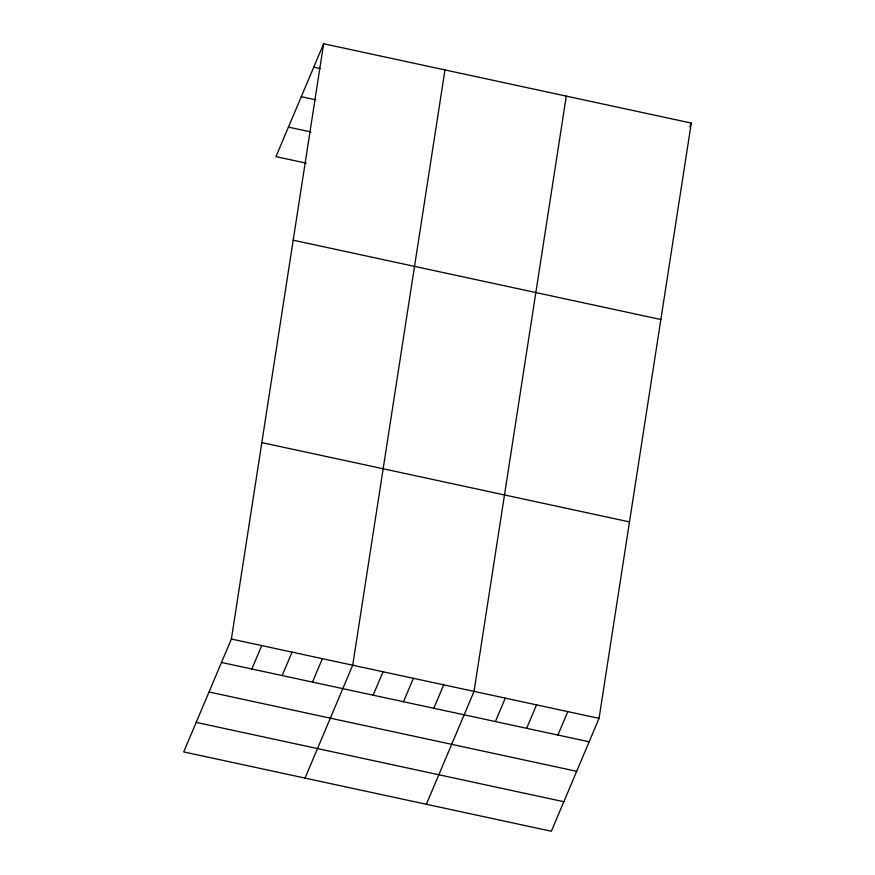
<?xml version="1.0" encoding="UTF-8"?>
<svg xmlns="http://www.w3.org/2000/svg" width="875" height="875" viewBox="0 0 875 875"><rect width="100%" height="100%" fill="white"/><g stroke="black" fill="none" stroke-linecap="round" stroke-linejoin="round"><path stroke-width="1.31" d="M231.383 639.034L323.641 43.75L691.294 123.08L599.047 718.364L551.359 831.25L183.706 751.92L231.383 639.034L599.047 718.364M444.97 69.923L352.713 665.219L305.025 778.105M566.289 96.108L474.042 691.392L426.355 804.278M323.641 43.75L275.953 156.636L306.294 163.177M251.825 669.014L261.723 645.586M282.155 675.555L292.053 652.127M312.484 682.095L322.383 658.667M373.144 695.188L383.042 671.759M403.484 701.728L413.372 678.3M433.814 708.28L443.713 684.852M689.73 126.777L691.294 123.08M495.392 721.569L505.291 698.141M526.641 728.306L536.539 704.878M557.9 735.055L567.788 711.627M313.742 67.178L320.337 68.6M301.273 96.698L315.777 99.827M288.422 127.116L310.844 131.95M293.202 240.198L660.855 319.517M261.833 442.597L629.486 521.916M221.495 662.462L589.148 741.792M209.016 691.983L576.68 771.312M196.175 722.4L563.828 801.73"/></g></svg>
